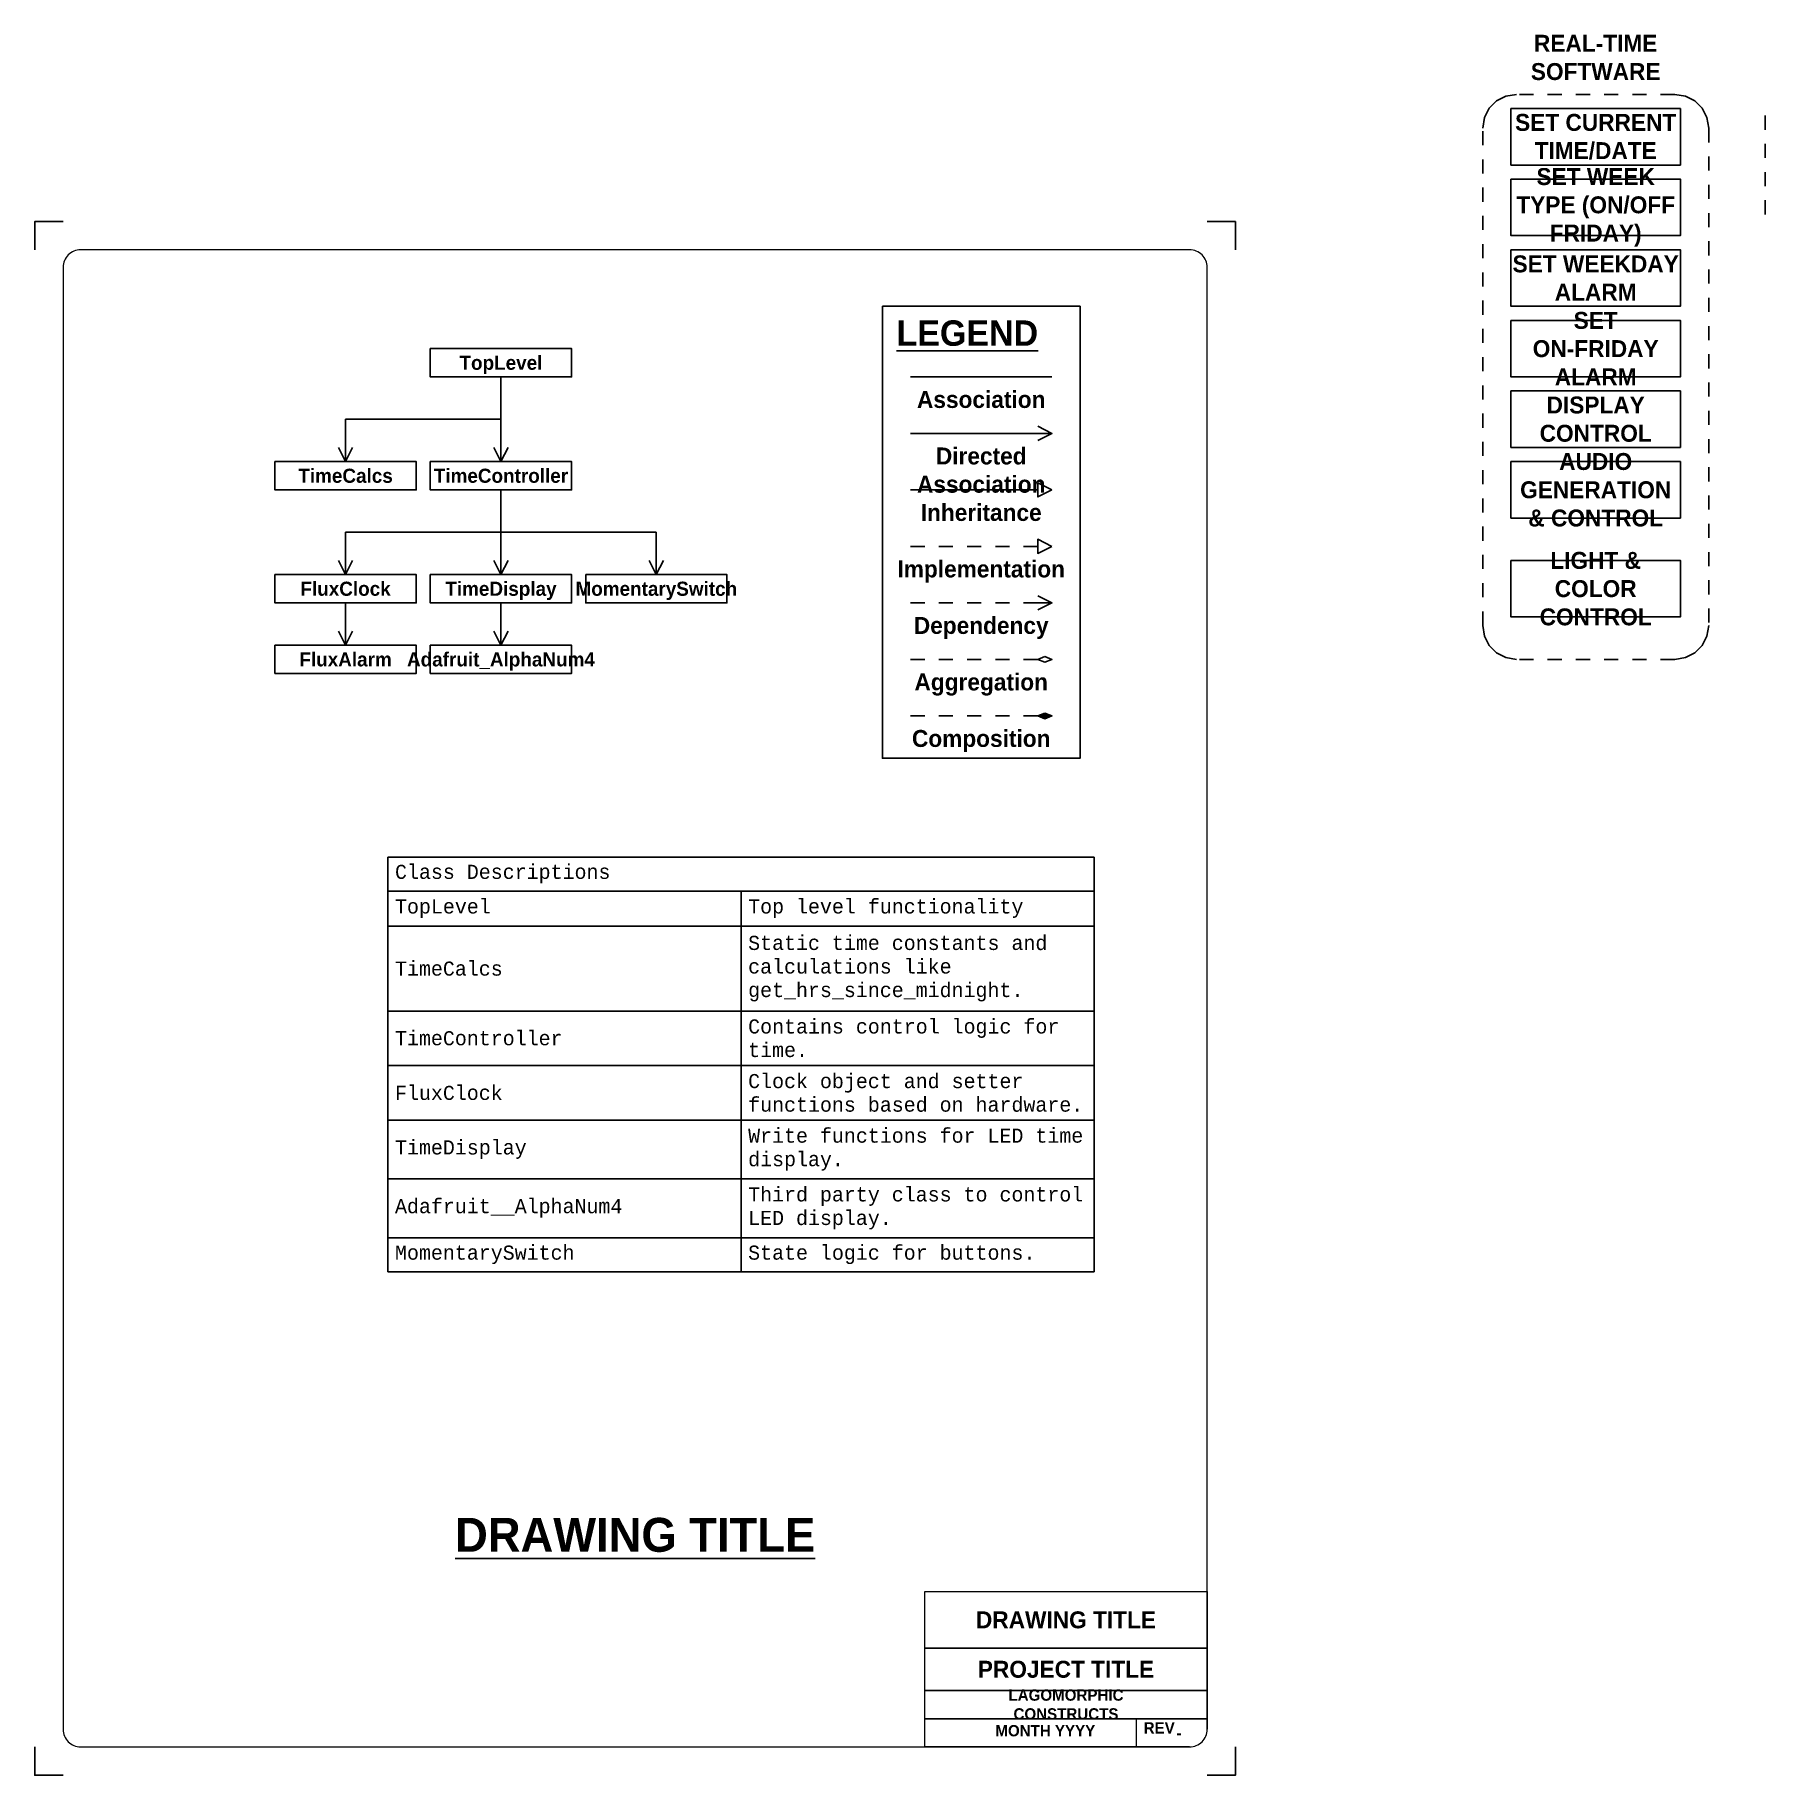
# Paper-space layout 'logical-view' of a CAD drawing. Header units: inches. Extents: x 0 to 12.3, y 0 to 12.3.
import ezdxf
from ezdxf import colors
from ezdxf.entities.mleader import LeaderData, LeaderLine
from ezdxf.enums import TextEntityAlignment as Align
from ezdxf.math import Vec2, Vec3

# ---------------------------------------------------------------- set-up
doc = ezdxf.new("R2010")
doc.units = ezdxf.units.IN
doc.header["$LTSCALE"] = 0.25
doc.header["$MEASUREMENT"] = 0
doc.linetypes.add('DASHED2', pattern=[0.375, 0.25, -0.125])
for name, color, linetype in [('C-GRUP', 8, 'DASHED2'), ('C-MODU', 161, 'Continuous'), ('C-NICE', 221, 'Continuous'), ('C-UML_', 181, 'Continuous'), ('C-UML_ARRW', 8, 'Continuous'), ('G-ANNO-OUTL', 7, 'Continuous'), ('G-ANNO-TEXT', 7, 'Continuous'), ('G-ANNO-TITL', 7, 'Continuous'), ('G-TBLK-TEXT', 7, 'Continuous')]:
    doc.layers.add(name, color=color, linetype=linetype)
doc.layers.add('G-NPLT', color=8, linetype='Continuous', plot=False)
doc.layers.add('G-TBLK', color=7, linetype='Continuous', lineweight=15)
doc.styles.add('flux-default-0.1', font='cityb___.ttf', dxfattribs={"height": 0.1})
doc.styles.add('flux-mono-0.1', font='consola.ttf', dxfattribs={"height": 0.1})
doc.styles.get("Standard").update_dxf_attribs({"font": 'arial.ttf'})
doc.styles.add('TEXT 0.08', font='cityb___.ttf', dxfattribs={"height": 0.08})
doc.styles.add('TEXT 0.12', font='cityb___.ttf', dxfattribs={"height": 0.12})
doc.styles.add('TEXT 0.18', font='cityb___.ttf', dxfattribs={"height": 0.18})
doc.styles.add('TEXT 0.24', font='cityb___.ttf', dxfattribs={"height": 0.24})

# ---------------------------------------------------------------- blocks, each defined once
blk = doc.blocks.new('title-block-8.5x11-portrait')
at = {"color": 0}
blk.add_lwpolyline([(0.325, 0.2), (8.175, 0.2, 0.414214), (8.3, 0.325), (8.3, 10.675, 0.414214), (8.175, 10.8), (0.325, 10.8, 0.414214), (0.2, 10.675), (0.2, 0.325, 0.414214)], format="xyb", close=True, dxfattribs=at)
for points in [[(6.3, 1.3), (8.3, 1.3), (8.3, 0.9), (6.3, 0.9)], [(6.3, 0.9), (8.3, 0.9), (8.3, 0.6), (6.3, 0.6)], [(6.3, 0.6), (8.3, 0.6), (8.3, 0.4), (6.3, 0.4)]]:
    blk.add_lwpolyline(points, close=True, dxfattribs=at)
for points in [[(8.175, 0.2), (6.3, 0.2), (6.3, 0.4), (8.3, 0.4), (8.3, 0.325)], [(7.8, 0.2), (7.8, 0.4)]]:
    blk.add_lwpolyline(points, dxfattribs=at)
at = {"layer": 'G-NPLT'}
for points in [[(0, 10.8), (0, 11), (0.2, 11)], [(8.5, 10.8), (8.5, 11), (8.3, 11)], [(0, 0.2), (0, 0), (0.2, 0)], [(8.5, 0.2), (8.5, 0), (8.3, 0)]]:
    blk.add_lwpolyline(points, dxfattribs=at)
at = {"layer": 'G-TBLK-TEXT', "char_height": 0.08, "style": 'TEXT 0.08'}
for s, width, insert, attachment_point in [('LAGOMORPHIC CONSTRUCTS', 1.175, (7.3, 0.5), 5), ('REV', 0.08, (7.85, 0.375), 1)]:
    blk.add_mtext_dynamic_manual_height_columns(s, width=width, gutter_width=0.3, heights=[0], dxfattribs=dict(at, insert=insert, attachment_point=attachment_point))
at = {"layer": 'G-TBLK-TEXT'}
for tag, height, style, p in [('DWG-TITLE', 0.12, 'TEXT 0.12', (7.3, 1.1)), ('PROJECT-TITLE', 0.12, 'TEXT 0.12', (7.3, 0.75)), ('rev', 0.08, 'TEXT 0.08', (8.1, 0.3))]:
    blk.add_attdef(tag, text='', height=height, dxfattribs=dict(at, style=style)).set_placement(p, align=Align.MIDDLE_CENTER)
at = {"layer": 'G-TBLK-TEXT', "style": 'TEXT 0.08'}
blk.add_attdef('DATE', (6.8, 0.275), '', height=0.08, dxfattribs=at)
blk = doc.blocks.new('uml-arrow-open')
at = {"color": 0}
blk.add_line((-1, 0), (0, 0), dxfattribs=at)
blk.add_lwpolyline([(-1, -0.5), (0, 0), (-1, 0.5)], dxfattribs=at)
blk = doc.blocks.new('uml-arrow-triangle-hollow')
at = {"color": 0}
blk.add_lwpolyline([(0, 0), (-1, 0.5), (-1, -0.5)], close=True, dxfattribs=at)
blk = doc.blocks.new('uml-arrow-diamond-hollow')
at = {"color": 0}
blk.add_lwpolyline([(-0.5, 0.2), (-1, 0), (-0.5, -0.2), (0, 0)], close=True, dxfattribs=at)
blk = doc.blocks.new('uml-arrow-diamond-filled')
h = blk.add_hatch(color=0)
h.dxf.hatch_style = 1
h.paths.add_polyline_path([(-0.5, -0.2), (0, 0), (-0.5, 0.2), (-1, 0)])
at = {"color": 0}
blk.add_lwpolyline([(-0.5, 0.2), (-1, 0), (-0.5, -0.2), (0, 0)], close=True, dxfattribs=at)
blk = doc.blocks.new('uml-class-name')
at = {"color": 0}
blk.add_lwpolyline([(-0.5, 0), (0.5, 0), (0.5, -0.2), (-0.5, -0.2)], close=True, dxfattribs=at)
at = {"layer": 'G-ANNO-TEXT', "style": 'flux-default-0.1'}
blk.add_attdef('ClassName', text='', height=0.1, dxfattribs=at).set_placement((0, -0.1), align=Align.MIDDLE_CENTER)
blk = doc.blocks.new('*T40')
at = {"layer": 'G-ANNO-TEXT', "color": 0, "linetype": 'ByBlock', "lineweight": -2, "transparency": 16777216}
for p, q in [((0, 0), (5, 0)), ((0, 0), (0, -2.937)), ((5, 0), (5, -2.937)), ((0, -0.24), (5, -0.24)), ((2.5, -0.24), (2.5, -2.937)), ((0, -0.49), (5, -0.49)), ((0, -1.09), (5, -1.09)), ((0, -1.476), (5, -1.476)), ((0, -1.863), (5, -1.863)), ((0, -2.279), (5, -2.279)), ((0, -2.696), (5, -2.696)), ((0, -2.937), (5, -2.937))]:
    blk.add_line(p, q, dxfattribs=at)
at = {"layer": 'G-ANNO-TEXT', "color": 0, "transparency": 16777216, "char_height": 0.1, "attachment_point": 4, "style": 'flux-mono-0.1'}
for s, insert, width in [('Class Descriptions', (0.05, -0.12), 4.9), ('TopLevel', (0.05, -0.365), 2.4), ('Top level functionality', (2.55, -0.365), 2.4), ('Static time constants and calculations like get_hrs_since_midnight.', (2.55, -0.79), 2.4), ('TimeCalcs', (0.05, -0.79), 2.4), ('TimeController', (0.05, -1.283), 2.4), ('Contains control logic for time.', (2.55, -1.283), 2.4), ('Clock object and setter functions based on hardware.', (2.55, -1.67), 2.4), ('FluxClock', (0.05, -1.67), 2.4), ('Write functions for LED time display.', (2.55, -2.071), 2.4), ('TimeDisplay', (0.05, -2.071), 2.4), ('Third party class to control LED display.', (2.55, -2.487), 2.4), ('Adafruit__AlphaNum4', (0.05, -2.487), 2.4), ('MomentarySwitch', (0.05, -2.816), 2.4), ('State logic for buttons.', (2.55, -2.816), 2.4)]:
    blk.add_mtext(s, dxfattribs=dict(at, insert=insert, width=width))

psp = doc.layouts.new('logical-view')

# ---------------------------------------------------------------- linework, layer by layer
at = {"layer": 'C-GRUP'}
for p, q in [((11.61, 11.9), (10.49, 11.9)), ((12.25, 11.05), (12.25, 11.75)), ((10.25, 8.14), (10.25, 11.66)), ((11.85, 11.66), (11.85, 8.14)), ((11.61, 7.9), (10.49, 7.9))]:
    psp.add_line(p, q, dxfattribs=at)
for points in [[(10.25, 11.66), (10.262, 11.736), (10.296, 11.802), (10.348, 11.854), (10.414, 11.888), (10.49, 11.9)], [(11.61, 11.9), (11.686, 11.888), (11.752, 11.854), (11.804, 11.802), (11.838, 11.736), (11.85, 11.66)], [(10.49, 7.9), (10.414, 7.912), (10.348, 7.946), (10.296, 7.998), (10.262, 8.064), (10.25, 8.14)], [(11.85, 8.14), (11.838, 8.064), (11.804, 7.998), (11.752, 7.946), (11.686, 7.912), (11.61, 7.9)]]:
    psp.add_lwpolyline(points, dxfattribs=at)
at = {"layer": 'C-MODU'}
for points in [[(10.45, 11.8), (11.65, 11.8), (11.65, 11.4), (10.45, 11.4)], [(10.45, 11.3), (11.65, 11.3), (11.65, 10.9), (10.45, 10.9)], [(10.45, 10.8), (11.65, 10.8), (11.65, 10.4), (10.45, 10.4)], [(10.45, 10.3), (11.65, 10.3), (11.65, 9.9), (10.45, 9.9)], [(10.45, 9.8), (11.65, 9.8), (11.65, 9.4), (10.45, 9.4)], [(10.45, 9.3), (11.65, 9.3), (11.65, 8.9), (10.45, 8.9)]]:
    psp.add_lwpolyline(points, close=True, dxfattribs=at)
at = {"layer": 'C-NICE'}
psp.add_lwpolyline([(10.45, 8.6), (11.65, 8.6), (11.65, 8.2), (10.45, 8.2)], close=True, dxfattribs=at)
at = {"layer": 'C-UML_ARRW'}
psp.add_line((6.2, 9.9), (7.2, 9.9), dxfattribs=at)
at = {"layer": 'G-ANNO-OUTL'}
psp.add_lwpolyline([(6, 10.4), (7.4, 10.4), (7.4, 7.2), (6, 7.2)], close=True, dxfattribs=at)

# ---------------------------------------------------------------- block references
psp.add_blockref('*T40', (2.5, 6.5))
at = {"layer": 'C-UML_'}
for p, values in [((3.3, 10.1), {'ClassName': 'TopLevel'}), ((2.2, 9.3), {'ClassName': 'TimeCalcs'}), ((3.3, 9.3), {'ClassName': 'TimeController'}), ((2.2, 8.5), {'ClassName': 'FluxClock'}), ((3.3, 8.5), {'ClassName': 'TimeDisplay'}), ((4.4, 8.5), {'ClassName': 'MomentarySwitch'}), ((2.2, 8), {'ClassName': 'FluxAlarm'}), ((3.3, 8), {'ClassName': 'Adafruit_AlphaNum4'})]:
    psp.add_blockref('uml-class-name', p, dxfattribs=at).add_auto_attribs(values)
at = {"layer": 'G-TBLK'}
psp.add_blockref('title-block-8.5x11-portrait', (0, 0), dxfattribs=at).add_auto_attribs({'PROJECT-TITLE': 'PROJECT TITLE', 'DATE': 'MONTH YYYY', 'rev': '-', 'DWG-TITLE': 'DRAWING TITLE'})

# ---------------------------------------------------------------- texts
at = {"layer": 'G-ANNO-TEXT', "style": 'TEXT 0.18'}
psp.add_text('%%ULEGEND', height=0.18, dxfattribs=at).set_placement((6.1, 10.3), align=Align.TOP_LEFT)
at = {"layer": 'G-ANNO-TEXT', "char_height": 0.12, "style": 'TEXT 0.12'}
for s, width, heights, insert, attachment_point in [('REAL-TIME SOFTWARE', 1.2, [0.369], (11.05, 12), 8), ('SET CURRENT TIME/DATE', 1.2, [0.369], (11.05, 11.6), 5), ('SET WEEK TYPE (ON/OFF FRIDAY)', 1.2, [0.369], (11.05, 11.1), 5), ('SET WEEKDAY ALARM', 1.2, [0.369], (11.05, 10.6), 5), ('SET ON-FRIDAY ALARM', 1.2, [0.369], (11.05, 10.1), 5), ('Association', 1.08872, [0.242], (6.7, 9.8), 2), ('DISPLAY CONTROL', 1.2, [0.369], (11.05, 9.6), 5), ('Directed Association', 1.08872, [0.242], (6.7, 9.4), 2), ('AUDIO GENERATION & CONTROL', 1.2, [0.369], (11.05, 9.1), 5), ('Inheritance', 0.98872, [0.242], (6.7, 9), 2), ('LIGHT & COLOR CONTROL', 1.2, [0.369], (11.05, 8.4), 5), ('Implementation', 0.98872, [0.242], (6.7, 8.6), 2), ('Dependency', 1.08872, [0.242], (6.7, 8.2), 2), ('Aggregation', 1.08872, [0.242], (6.7, 7.8), 2), ('Composition', 1.08872, [0.242], (6.7, 7.4), 2)]:
    psp.add_mtext_dynamic_manual_height_columns(s, width=width, gutter_width=0.6, heights=heights, dxfattribs=dict(at, insert=insert, attachment_point=attachment_point))
at = {"layer": 'G-ANNO-TITL', "insert": (4.25, 1.7), "char_height": 0.24, "attachment_point": 5, "style": 'TEXT 0.24'}
psp.add_mtext_dynamic_manual_height_columns('{\\LDRAWING TITLE}', width=6.97952, gutter_width=1, heights=[0], dxfattribs=at)

# ---------------------------------------------------------------- leaders
at = {"layer": 'C-UML_ARRW'}
ml = psp.add_multileader_mtext('Standard', dxfattribs=at)
ml.set_content('')
ml.set_leader_properties(linetype='ByLayer')
ml.set_arrow_properties(name='uml-arrow-open')
ml.build(insert=Vec2(0, 0))
ml.multileader.update_dxf_attribs({"has_dogleg": 0, "dogleg_length": 0.36, "arrow_head_size": 0.1})
ctx = ml.context
ctx.base_point, ctx.char_height, ctx.arrow_head_size, ctx.landing_gap_size, ctx.plane_origin = Vec3(3.3, 9.9), 0.12, 0.1, 0.1, Vec3(2.45, 9.3)
notes = []
notes.append((ctx, [(0, (1, 1, 0), (3.66, 9.9), (-1, 0), 0.36, [(0, [(2.2, 9.3), (2.2, 9.6), (3.3, 9.6)], 0, [])])]))
ctx.mtext, ml.multileader.dxf.content_type = None, 0
ml = psp.add_multileader_mtext('Standard', dxfattribs=at)
ml.set_content('')
ml.set_leader_properties()
ml.set_arrow_properties(name='uml-arrow-open')
ml.build(insert=Vec2(0, 0))
ml.multileader.update_dxf_attribs({"has_dogleg": 0, "dogleg_length": 0.36, "arrow_head_size": 0.1})
ctx = ml.context
ctx.base_point, ctx.char_height, ctx.arrow_head_size, ctx.landing_gap_size, ctx.plane_origin = Vec3(3.3, 9.9), 0.12, 0.1, 0.1, Vec3(2.55, 8.05)
notes.append((ctx, [(1, (1, 1, 0), (3.66, 9.9), (-1, 0), 0.36, [(0, [(3.3, 9.3)], 0, [])])]))
ctx.mtext, ml.multileader.dxf.content_type = None, 0
ml = psp.add_multileader_mtext('Standard', dxfattribs=at)
ml.set_content('')
ml.set_leader_properties()
ml.set_arrow_properties(name='uml-arrow-open')
ml.build(insert=Vec2(0, 0))
ml.multileader.update_dxf_attribs({"has_dogleg": 0, "dogleg_length": 0.36, "arrow_head_size": 0.1})
ctx = ml.context
ctx.base_point, ctx.char_height, ctx.arrow_head_size, ctx.landing_gap_size, ctx.plane_origin = Vec3(6.2, 9.5), 0.12, 0.1, 0.1, Vec3(6.45, 8.05)
notes.append((ctx, [(1, (1, 1, 0), (6.56, 9.5), (-1, 0), 0.36, [(0, [(7.2, 9.5)], 0, [])])]))
ctx.mtext, ml.multileader.dxf.content_type = None, 0
ml = psp.add_multileader_mtext('Standard', dxfattribs=at)
ml.set_content('')
ml.set_leader_properties()
ml.set_arrow_properties(name='uml-arrow-triangle-hollow')
ml.build(insert=Vec2(0, 0))
ml.multileader.update_dxf_attribs({"has_dogleg": 0, "dogleg_length": 0.36, "arrow_head_size": 0.1})
ctx = ml.context
ctx.base_point, ctx.char_height, ctx.arrow_head_size, ctx.landing_gap_size, ctx.plane_origin = Vec3(6.2, 9.1), 0.12, 0.1, 0.1, Vec3(6.45, 7.65)
notes.append((ctx, [(1, (1, 1, 0), (6.56, 9.1), (-1, 0), 0.36, [(0, [(7.2, 9.1)], 0, [])])]))
ctx.mtext, ml.multileader.dxf.content_type = None, 0
ml = psp.add_multileader_mtext('Standard', dxfattribs=at)
ml.set_content('')
ml.set_leader_properties(linetype='ByLayer')
ml.set_arrow_properties(name='uml-arrow-open')
ml.build(insert=Vec2(0, 0))
ml.multileader.update_dxf_attribs({"has_dogleg": 0, "dogleg_length": 0.36, "arrow_head_size": 0.1})
ctx = ml.context
ctx.base_point, ctx.char_height, ctx.arrow_head_size, ctx.landing_gap_size, ctx.plane_origin = Vec3(3.3, 9.1), 0.12, 0.1, 0.1, Vec3(2.45, 8.8)
notes.append((ctx, [(0, (1, 1, 0), (3.66, 9.1), (-1, 0), 0.36, [(0, [(2.2, 8.5), (2.2, 8.8), (3.3, 8.8)], 0, [])])]))
ctx.mtext, ml.multileader.dxf.content_type = None, 0
ml = psp.add_multileader_mtext('Standard', dxfattribs=at)
ml.set_content('')
ml.set_leader_properties(linetype='ByLayer')
ml.set_arrow_properties(name='uml-arrow-open')
ml.build(insert=Vec2(0, 0))
ml.multileader.update_dxf_attribs({"has_dogleg": 0, "dogleg_length": 0.36, "arrow_head_size": 0.1})
ctx = ml.context
ctx.base_point, ctx.char_height, ctx.arrow_head_size, ctx.landing_gap_size, ctx.plane_origin = Vec3(3.3, 9.1), 0.12, 0.1, 0.1, Vec3(4.15, 8.8)
ctx.text_align_type = 2
notes.append((ctx, [(0, (1, 1, 0), (2.94, 9.1), (1, 0), 0.36, [(0, [(4.4, 8.5), (4.4, 8.8), (3.3, 8.8)], 0, [])])]))
ctx.mtext, ml.multileader.dxf.content_type = None, 0
ml = psp.add_multileader_mtext('Standard', dxfattribs=at)
ml.set_content('')
ml.set_leader_properties()
ml.set_arrow_properties(name='uml-arrow-open')
ml.build(insert=Vec2(0, 0))
ml.multileader.update_dxf_attribs({"has_dogleg": 0, "dogleg_length": 0.36, "arrow_head_size": 0.1})
ctx = ml.context
ctx.base_point, ctx.char_height, ctx.arrow_head_size, ctx.landing_gap_size, ctx.plane_origin = Vec3(3.3, 9.1), 0.12, 0.1, 0.1, Vec3(2.55, 7.55)
notes.append((ctx, [(1, (1, 1, 0), (3.66, 9.1), (-1, 0), 0.36, [(0, [(3.3, 8.5)], 0, [])])]))
ctx.mtext, ml.multileader.dxf.content_type = None, 0
ml = psp.add_multileader_mtext('Standard', dxfattribs=at)
ml.set_content('')
ml.set_leader_properties(linetype='DASHED2')
ml.set_arrow_properties(name='uml-arrow-triangle-hollow')
ml.build(insert=Vec2(0, 0))
ml.multileader.update_dxf_attribs({"has_dogleg": 0, "dogleg_length": 0.36, "arrow_head_size": 0.1})
ctx = ml.context
ctx.base_point, ctx.char_height, ctx.arrow_head_size, ctx.landing_gap_size, ctx.plane_origin = Vec3(6.2, 8.7), 0.12, 0.1, 0.1, Vec3(6.45, 7.25)
notes.append((ctx, [(1, (1, 1, 0), (6.56, 8.7), (-1, 0), 0.36, [(0, [(7.2, 8.7)], 0, [])])]))
ctx.mtext, ml.multileader.dxf.content_type = None, 0
ml = psp.add_multileader_mtext('Standard', dxfattribs=at)
ml.set_content('')
ml.set_leader_properties()
ml.set_arrow_properties(name='uml-arrow-open')
ml.build(insert=Vec2(0, 0))
ml.multileader.update_dxf_attribs({"has_dogleg": 0, "dogleg_length": 0.36, "arrow_head_size": 0.1})
ctx = ml.context
ctx.base_point, ctx.char_height, ctx.arrow_head_size, ctx.landing_gap_size, ctx.plane_origin = Vec3(2.2, 8.3), 0.12, 0.1, 0.1, Vec3(1.45, 6.65)
notes.append((ctx, [(1, (1, 1, 0), (2.56, 8.3), (-1, 0), 0.36, [(0, [(2.2, 8)], 0, [])])]))
ctx.mtext, ml.multileader.dxf.content_type = None, 0
ml = psp.add_multileader_mtext('Standard', dxfattribs=at)
ml.set_content('')
ml.set_leader_properties()
ml.set_arrow_properties(name='uml-arrow-open')
ml.build(insert=Vec2(0, 0))
ml.multileader.update_dxf_attribs({"has_dogleg": 0, "dogleg_length": 0.36, "arrow_head_size": 0.1})
ctx = ml.context
ctx.base_point, ctx.char_height, ctx.arrow_head_size, ctx.landing_gap_size, ctx.plane_origin = Vec3(3.3, 8.3), 0.12, 0.1, 0.1, Vec3(2.55, 6.65)
notes.append((ctx, [(1, (1, 1, 0), (3.66, 8.3), (-1, 0), 0.36, [(0, [(3.3, 8)], 0, [])])]))
ctx.mtext, ml.multileader.dxf.content_type = None, 0
ml = psp.add_multileader_mtext('Standard', dxfattribs=at)
ml.set_content('')
ml.set_leader_properties(linetype='DASHED2')
ml.set_arrow_properties(name='uml-arrow-open')
ml.build(insert=Vec2(0, 0))
ml.multileader.update_dxf_attribs({"has_dogleg": 0, "dogleg_length": 0.36, "arrow_head_size": 0.1})
ctx = ml.context
ctx.base_point, ctx.char_height, ctx.arrow_head_size, ctx.landing_gap_size, ctx.plane_origin = Vec3(6.2, 8.3), 0.12, 0.1, 0.1, Vec3(6.45, 6.85)
notes.append((ctx, [(1, (1, 1, 0), (6.56, 8.3), (-1, 0), 0.36, [(0, [(7.2, 8.3)], 0, [])])]))
ctx.mtext, ml.multileader.dxf.content_type = None, 0
ml = psp.add_multileader_mtext('Standard', dxfattribs=at)
ml.set_content('')
ml.set_leader_properties(linetype='DASHED2')
ml.set_arrow_properties(name='uml-arrow-diamond-hollow')
ml.build(insert=Vec2(0, 0))
ml.multileader.update_dxf_attribs({"has_dogleg": 0, "dogleg_length": 0.36, "arrow_head_size": 0.1})
ctx = ml.context
ctx.base_point, ctx.char_height, ctx.arrow_head_size, ctx.landing_gap_size, ctx.plane_origin = Vec3(6.2, 7.9), 0.12, 0.1, 0.1, Vec3(6.45, 6.45)
notes.append((ctx, [(1, (1, 1, 0), (6.56, 7.9), (-1, 0), 0.36, [(0, [(7.2, 7.9)], 0, [])])]))
ctx.mtext, ml.multileader.dxf.content_type = None, 0
ml = psp.add_multileader_mtext('Standard', dxfattribs=at)
ml.set_content('')
ml.set_leader_properties(linetype='DASHED2')
ml.set_arrow_properties(name='uml-arrow-diamond-filled')
ml.build(insert=Vec2(0, 0))
ml.multileader.update_dxf_attribs({"has_dogleg": 0, "dogleg_length": 0.36, "arrow_head_size": 0.1})
ctx = ml.context
ctx.base_point, ctx.char_height, ctx.arrow_head_size, ctx.landing_gap_size, ctx.plane_origin = Vec3(6.2, 7.5), 0.12, 0.1, 0.1, Vec3(6.45, 6.05)
notes.append((ctx, [(1, (1, 1, 0), (6.56, 7.5), (-1, 0), 0.36, [(0, [(7.2, 7.5)], 0, [])])]))
ctx.mtext, ml.multileader.dxf.content_type = None, 0
for ctx, leaders in notes:
    for number, flags, end, landing, length, lines in leaders:
        leader = LeaderData()
        leader.index, (leader.has_last_leader_line, leader.has_dogleg_vector, leader.attachment_direction) = number, flags
        leader.last_leader_point, leader.dogleg_vector, leader.dogleg_length = Vec3(end), Vec3(landing), length
        for number, points, colour, breaks in lines:
            line = LeaderLine()
            line.index, line.vertices, line.color, line.breaks = number, Vec3.list(points), colors.encode_raw_color(colour), breaks
            leader.lines.append(line)
        ctx.leaders.append(leader)

doc.saveas('drawing.dxf')
